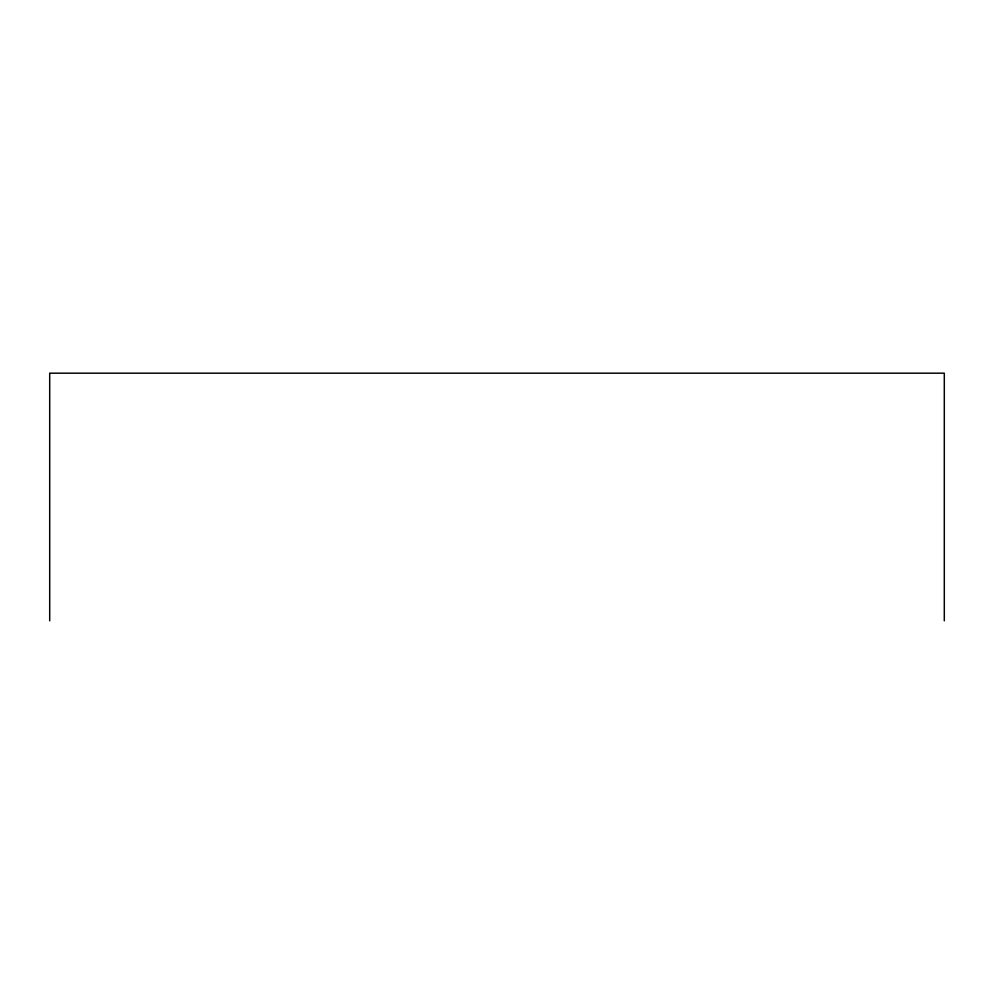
<?xml version="1.0" encoding="UTF-8"?>
<svg xmlns="http://www.w3.org/2000/svg" width="994" height="994" viewBox="0 0 994 994"><rect width="100%" height="100%" fill="white"/><g stroke="black" fill="none" stroke-linecap="round" stroke-linejoin="round"><path stroke-width="1.49" d="M944.3 620.815L944.3 373.185L49.7 373.185L49.7 620.815"/></g></svg>
